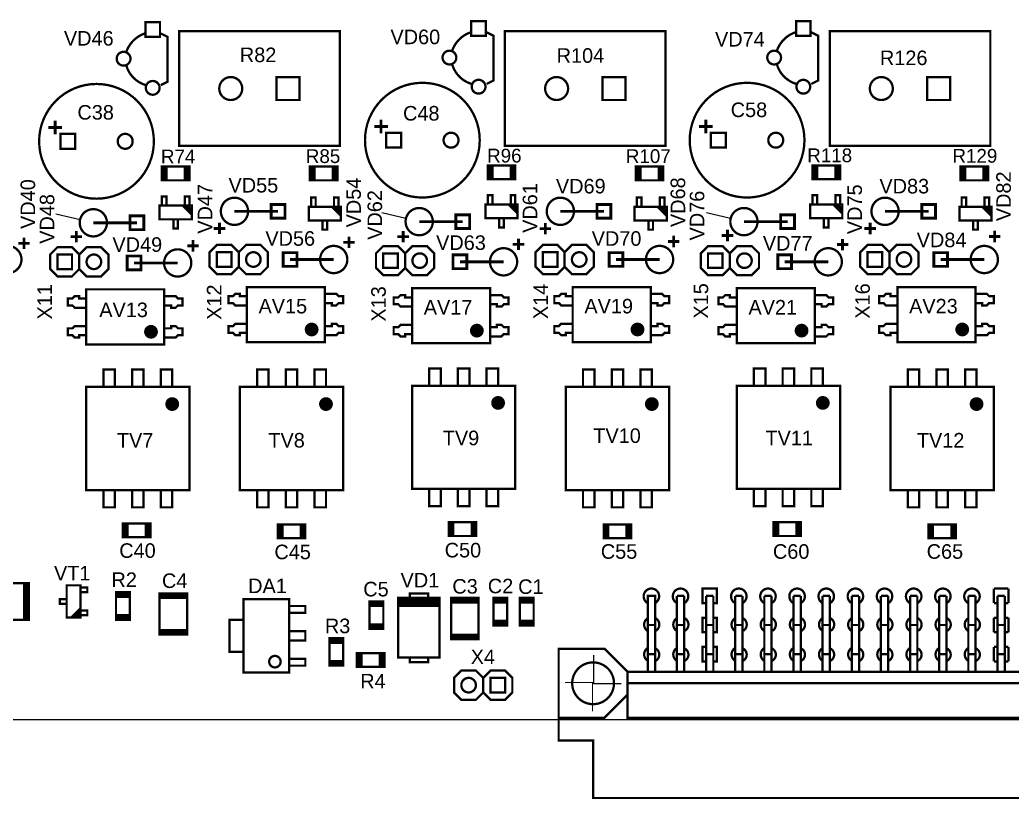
# Model space of a CAD drawing. Extents: x -76 to 472, y -275 to 339.
# Drawn here: x 12.1 to 98.6, y -158 to -90.1 of the extents above; entities that cross this region are included whole.
import ezdxf
from ezdxf.enums import TextEntityAlignment as Align

# ---------------------------------------------------------------- set-up
doc = ezdxf.new("R2010")
doc.units = 0
doc.header["$MEASUREMENT"] = 0
doc.layers.add('BOARD', color=173, linetype='CONTINUOUS')
doc.layers.add('TOP', color=7, linetype='CONTINUOUS')

msp = doc.modelspace()

# ---------------------------------------------------------------- linework, layer by layer
at = {"layer": 'BOARD'}
msp.add_lwpolyline([(156.418, -151.08), (-76.5, -151.08), (-76.5, -48.21), (156.418, -48.21)], close=True, dxfattribs=at)
at = {"layer": 'TOP', "linetype": 'ByBlock'}
for p, q in [((17.346, -107.495), (15.239, -107.004)), ((45.746, -107.395), (43.639, -106.904)), ((74.046, -107.395), (71.939, -106.904))]:
    msp.add_line(p, q, dxfattribs=at)
at = {"layer": 'TOP'}
for points, const_width in [([(24.312, -91.56), (24.312, -90.29), (23.042, -90.29), (23.042, -91.56), (24.312, -91.56)], 0.2), ([(52.712, -91.46), (52.712, -90.19), (51.442, -90.19), (51.442, -91.46), (52.712, -91.46)], 0.2), ([(81.012, -91.46), (81.012, -90.19), (79.742, -90.19), (79.742, -91.46), (81.012, -91.46)], 0.2), ([(24.377, -91.265), (24.977, -91.565), (24.977, -95.465), (24.377, -95.765)], 0.2), ([(39.977, -101.065), (25.977, -101.065), (25.977, -91.065), (39.977, -91.065), (39.977, -101.065)], 0.2), ([(52.777, -91.165), (53.377, -91.465), (53.377, -95.365), (52.777, -95.665)], 0.2), ([(68.377, -101.065), (54.377, -101.065), (54.377, -91.065), (68.377, -91.065), (68.377, -101.065)], 0.2), ([(81.077, -91.165), (81.677, -91.465), (81.677, -95.365), (81.077, -95.665)], 0.2), ([(96.677, -101.065), (82.677, -101.065), (82.677, -91.065), (96.677, -91.065), (96.677, -101.065)], 0.2), ([(36.477, -97.065), (34.477, -97.065), (34.477, -95.065), (36.477, -95.065), (36.477, -97.065)], 0.2), ([(64.877, -97.065), (62.877, -97.065), (62.877, -95.065), (64.877, -95.065), (64.877, -97.065)], 0.2), ([(93.177, -97.065), (91.177, -97.065), (91.177, -95.065), (93.177, -95.065), (93.177, -97.065)], 0.2), ([(14.577, -99.465), (15.777, -99.465)], 0.25), ([(15.177, -98.865), (15.177, -100.065)], 0.25), ([(42.977, -99.365), (44.177, -99.365)], 0.25), ([(43.577, -98.765), (43.577, -99.965)], 0.25), ([(71.277, -99.365), (72.477, -99.365)], 0.25), ([(71.877, -98.765), (71.877, -99.965)], 0.25), ([(16.927, -100.015), (16.927, -101.315), (15.627, -101.315), (15.627, -100.015), (16.927, -100.015), (16.927, -101.315), (15.627, -101.315)], 0.2), ([(45.327, -99.915), (45.327, -101.215), (44.027, -101.215), (44.027, -99.915), (45.327, -99.915), (45.327, -101.215), (44.027, -101.215)], 0.2), ([(73.627, -99.915), (73.627, -101.215), (72.327, -101.215), (72.327, -99.915), (73.627, -99.915), (73.627, -101.215), (72.327, -101.215)], 0.2), ([(26.877, -104.065), (26.877, -102.865), (24.477, -102.865), (24.477, -104.065), (26.877, -104.065)], 0.2), ([(24.677, -102.865), (24.677, -104.065)], 0.2), ([(24.877, -102.865), (24.877, -104.065)], 0.2), ([(26.477, -102.865), (26.477, -104.065)], 0.2), ([(26.677, -102.865), (26.677, -104.065)], 0.2), ([(39.777, -104.065), (39.777, -102.865), (37.377, -102.865), (37.377, -104.065), (39.777, -104.065)], 0.2), ([(37.577, -102.865), (37.577, -104.065)], 0.2), ([(37.777, -102.865), (37.777, -104.065)], 0.2), ([(39.377, -102.865), (39.377, -104.065)], 0.2), ([(39.577, -102.865), (39.577, -104.065)], 0.2), ([(55.277, -103.965), (55.277, -102.765), (52.877, -102.765), (52.877, -103.965), (55.277, -103.965)], 0.2), ([(53.077, -102.765), (53.077, -103.965)], 0.2), ([(53.277, -102.765), (53.277, -103.965)], 0.2), ([(54.877, -102.765), (54.877, -103.965)], 0.2), ([(55.077, -102.765), (55.077, -103.965)], 0.2), ([(68.177, -104.065), (68.177, -102.865), (65.777, -102.865), (65.777, -104.065), (68.177, -104.065)], 0.2), ([(65.977, -102.865), (65.977, -104.065)], 0.2), ([(66.177, -102.865), (66.177, -104.065)], 0.2), ([(67.777, -102.865), (67.777, -104.065)], 0.2), ([(67.977, -102.865), (67.977, -104.065)], 0.2), ([(83.577, -103.965), (83.577, -102.765), (81.177, -102.765), (81.177, -103.965), (83.577, -103.965)], 0.2), ([(81.377, -102.765), (81.377, -103.965)], 0.2), ([(81.577, -102.765), (81.577, -103.965)], 0.2), ([(83.177, -102.765), (83.177, -103.965)], 0.2), ([(83.377, -102.765), (83.377, -103.965)], 0.2), ([(96.477, -104.065), (96.477, -102.865), (94.077, -102.865), (94.077, -104.065), (96.477, -104.065)], 0.2), ([(94.277, -102.865), (94.277, -104.065)], 0.2), ([(94.477, -102.865), (94.477, -104.065)], 0.2), ([(96.077, -102.865), (96.077, -104.065)], 0.2), ([(96.277, -102.865), (96.277, -104.065)], 0.2), ([(24.877, -106.265), (24.877, -105.465), (24.477, -105.465), (24.477, -106.265)], 0.2), ([(27.077, -106.865), (26.477, -106.265), (26.477, -105.465), (26.877, -105.465), (26.877, -106.265)], 0.2), ([(37.877, -106.365), (37.877, -105.565), (37.477, -105.565), (37.477, -106.365)], 0.2), ([(40.077, -106.965), (39.477, -106.365), (39.477, -105.565), (39.877, -105.565), (39.877, -106.365)], 0.2), ([(53.277, -106.165), (53.277, -105.365), (52.877, -105.365), (52.877, -106.165)], 0.2), ([(55.477, -106.765), (54.877, -106.165), (54.877, -105.365), (55.277, -105.365), (55.277, -106.165)], 0.2), ([(66.277, -106.365), (66.277, -105.565), (65.877, -105.565), (65.877, -106.365)], 0.2), ([(68.477, -106.965), (67.877, -106.365), (67.877, -105.565), (68.277, -105.565), (68.277, -106.365)], 0.2), ([(81.577, -106.165), (81.577, -105.365), (81.177, -105.365), (81.177, -106.165)], 0.2), ([(83.777, -106.765), (83.177, -106.165), (83.177, -105.365), (83.577, -105.365), (83.577, -106.165)], 0.2), ([(94.577, -106.365), (94.577, -105.565), (94.177, -105.565), (94.177, -106.365)], 0.2), ([(96.777, -106.965), (96.177, -106.365), (96.177, -105.565), (96.577, -105.565), (96.577, -106.365)], 0.2), ([(24.277, -107.465), (25.477, -107.465), (25.477, -108.265), (25.877, -108.265), (25.877, -107.465), (27.077, -107.465), (27.077, -106.265), (24.277, -106.265), (24.277, -107.465)], 0.2), ([(26.277, -106.265), (27.077, -107.065)], 0.2), ([(26.677, -106.265), (27.077, -106.665)], 0.2), ([(35.202, -107.365), (34.002, -107.365), (34.002, -106.165), (35.202, -106.165), (35.202, -107.365)], 0.25), ([(37.277, -107.565), (38.477, -107.565), (38.477, -108.365), (38.877, -108.365), (38.877, -107.565), (40.077, -107.565), (40.077, -106.365), (37.277, -106.365), (37.277, -107.565)], 0.2), ([(39.277, -106.365), (40.077, -107.165)], 0.2), ([(39.677, -106.365), (40.077, -106.765)], 0.2), ([(52.677, -107.365), (53.877, -107.365), (53.877, -108.165), (54.277, -108.165), (54.277, -107.365), (55.477, -107.365), (55.477, -106.165), (52.677, -106.165), (52.677, -107.365)], 0.2), ([(54.677, -106.165), (55.477, -106.965)], 0.2), ([(55.077, -106.165), (55.477, -106.565)], 0.2), ([(63.602, -107.365), (62.402, -107.365), (62.402, -106.165), (63.602, -106.165), (63.602, -107.365)], 0.25), ([(65.677, -107.565), (66.877, -107.565), (66.877, -108.365), (67.277, -108.365), (67.277, -107.565), (68.477, -107.565), (68.477, -106.365), (65.677, -106.365), (65.677, -107.565)], 0.2), ([(67.677, -106.365), (68.477, -107.165)], 0.2), ([(68.077, -106.365), (68.477, -106.765)], 0.2), ([(80.977, -107.365), (82.177, -107.365), (82.177, -108.165), (82.577, -108.165), (82.577, -107.365), (83.777, -107.365), (83.777, -106.165), (80.977, -106.165), (80.977, -107.365)], 0.2), ([(82.977, -106.165), (83.777, -106.965)], 0.2), ([(83.377, -106.165), (83.777, -106.565)], 0.2), ([(91.902, -107.365), (90.702, -107.365), (90.702, -106.165), (91.902, -106.165), (91.902, -107.365)], 0.25), ([(93.977, -107.565), (95.177, -107.565), (95.177, -108.365), (95.577, -108.365), (95.577, -107.565), (96.777, -107.565), (96.777, -106.365), (93.977, -106.365), (93.977, -107.565)], 0.2), ([(95.977, -106.365), (96.777, -107.165)], 0.2), ([(96.377, -106.365), (96.777, -106.765)], 0.2), ([(22.902, -108.365), (21.702, -108.365), (21.702, -107.165), (22.902, -107.165), (22.902, -108.365)], 0.25), ([(34.602, -106.765), (30.802, -106.765)], 0.25), ([(51.302, -108.265), (50.102, -108.265), (50.102, -107.065), (51.302, -107.065), (51.302, -108.265)], 0.25), ([(63.002, -106.765), (59.202, -106.765)], 0.25), ([(79.602, -108.265), (78.402, -108.265), (78.402, -107.065), (79.602, -107.065), (79.602, -108.265)], 0.25), ([(91.302, -106.765), (87.502, -106.765)], 0.25), ([(22.302, -107.765), (18.502, -107.765)], 0.25), ([(25.877, -107.465), (25.477, -107.465)], 0.2), ([(29.497, -108.755), (29.497, -107.755)], 0.25), ([(38.877, -107.565), (38.477, -107.565)], 0.2), ([(50.702, -107.665), (46.902, -107.665)], 0.25), ([(54.277, -107.365), (53.877, -107.365)], 0.2), ([(57.892, -108.773), (57.892, -107.773)], 0.25), ([(67.277, -107.565), (66.877, -107.565)], 0.2), ([(79.002, -107.665), (75.202, -107.665)], 0.25), ([(82.577, -107.365), (82.177, -107.365)], 0.2), ([(86.199, -108.765), (86.199, -107.765)], 0.25), ([(95.577, -107.565), (95.177, -107.565)], 0.2), ([(12.46, -109.057), (12.46, -110.057)], 0.25), ([(17.517, -108.978), (16.517, -108.978)], 0.25), ([(17.017, -109.478), (17.017, -108.478)], 0.25), ([(29.997, -108.255), (28.997, -108.255)], 0.25), ([(40.783, -108.967), (40.783, -109.967)], 0.25), ([(46.003, -108.978), (45.003, -108.978)], 0.25), ([(45.503, -109.478), (45.503, -108.478)], 0.25), ([(58.392, -108.273), (57.392, -108.273)], 0.25), ([(69.076, -108.893), (69.076, -109.893)], 0.25), ([(74.269, -108.878), (73.269, -108.878)], 0.25), ([(73.769, -109.378), (73.769, -108.378)], 0.25), ([(86.699, -108.265), (85.699, -108.265)], 0.25), ([(96.552, -108.965), (97.552, -108.965)], 0.25), ([(97.052, -108.465), (97.052, -109.465)], 0.25), ([(11.96, -109.557), (12.96, -109.557)], 0.25), ([(16.642, -112.435), (17.277, -111.8), (17.912, -112.435), (19.182, -112.435), (19.817, -111.8), (19.817, -110.53), (19.182, -109.895), (17.912, -109.895), (17.277, -110.53), (16.642, -109.895), (15.372, -109.895), (14.737, -110.53), (14.737, -111.8), (15.372, -112.435), (16.642, -112.435)], 0.2), ([(26.682, -109.774), (27.682, -109.774)], 0.25), ([(27.182, -109.274), (27.182, -110.274)], 0.25), ([(30.542, -112.235), (31.177, -111.6), (31.812, -112.235), (33.082, -112.235), (33.717, -111.6), (33.717, -110.33), (33.082, -109.695), (31.812, -109.695), (31.177, -110.33), (30.542, -109.695), (29.272, -109.695), (28.637, -110.33), (28.637, -111.6), (29.272, -112.235), (30.542, -112.235)], 0.2), ([(40.283, -109.467), (41.283, -109.467)], 0.25), ([(45.042, -112.335), (45.677, -111.7), (46.312, -112.335), (47.582, -112.335), (48.217, -111.7), (48.217, -110.43), (47.582, -109.795), (46.312, -109.795), (45.677, -110.43), (45.042, -109.795), (43.772, -109.795), (43.137, -110.43), (43.137, -111.7), (43.772, -112.335), (45.042, -112.335)], 0.2), ([(55.059, -109.648), (56.059, -109.648)], 0.25), ([(55.559, -109.148), (55.559, -110.148)], 0.25), ([(58.942, -112.235), (59.577, -111.6), (60.212, -112.235), (61.482, -112.235), (62.117, -111.6), (62.117, -110.33), (61.482, -109.695), (60.212, -109.695), (59.577, -110.33), (58.942, -109.695), (57.672, -109.695), (57.037, -110.33), (57.037, -111.6), (57.672, -112.235), (58.942, -112.235)], 0.2), ([(68.576, -109.393), (69.576, -109.393)], 0.25), ([(73.342, -112.335), (73.977, -111.7), (74.612, -112.335), (75.882, -112.335), (76.517, -111.7), (76.517, -110.43), (75.882, -109.795), (74.612, -109.795), (73.977, -110.43), (73.342, -109.795), (72.072, -109.795), (71.437, -110.43), (71.437, -111.7), (72.072, -112.335), (73.342, -112.335)], 0.2), ([(83.301, -109.665), (84.301, -109.665)], 0.25), ([(83.801, -109.165), (83.801, -110.165)], 0.25), ([(87.242, -112.235), (87.877, -111.6), (88.512, -112.235), (89.782, -112.235), (90.417, -111.6), (90.417, -110.33), (89.782, -109.695), (88.512, -109.695), (87.877, -110.33), (87.242, -109.695), (85.972, -109.695), (85.337, -110.33), (85.337, -111.6), (85.972, -112.235), (87.242, -112.235)], 0.2), ([(15.372, -110.53), (16.642, -110.53), (16.642, -111.8), (15.372, -111.8), (15.372, -110.53)], 0.2), ([(17.277, -110.53), (17.277, -111.8)], 0.2), ([(21.452, -110.665), (22.652, -110.665), (22.652, -111.865), (21.452, -111.865), (21.452, -110.665)], 0.25), ([(29.272, -110.33), (30.542, -110.33), (30.542, -111.6), (29.272, -111.6), (29.272, -110.33)], 0.2), ([(31.177, -110.33), (31.177, -111.6)], 0.2), ([(35.052, -110.365), (36.252, -110.365), (36.252, -111.565), (35.052, -111.565), (35.052, -110.365)], 0.25), ([(43.772, -110.43), (45.042, -110.43), (45.042, -111.7), (43.772, -111.7), (43.772, -110.43)], 0.2), ([(45.677, -110.43), (45.677, -111.7)], 0.2), ([(49.852, -110.565), (51.052, -110.565), (51.052, -111.765), (49.852, -111.765), (49.852, -110.565)], 0.25), ([(57.672, -110.33), (58.942, -110.33), (58.942, -111.6), (57.672, -111.6), (57.672, -110.33)], 0.2), ([(59.577, -110.33), (59.577, -111.6)], 0.2), ([(63.452, -110.365), (64.652, -110.365), (64.652, -111.565), (63.452, -111.565), (63.452, -110.365)], 0.25), ([(72.072, -110.43), (73.342, -110.43), (73.342, -111.7), (72.072, -111.7), (72.072, -110.43)], 0.2), ([(73.977, -110.43), (73.977, -111.7)], 0.2), ([(78.152, -110.565), (79.352, -110.565), (79.352, -111.765), (78.152, -111.765), (78.152, -110.565)], 0.25), ([(85.972, -110.33), (87.242, -110.33), (87.242, -111.6), (85.972, -111.6), (85.972, -110.33)], 0.2), ([(87.877, -110.33), (87.877, -111.6)], 0.2), ([(91.752, -110.365), (92.952, -110.365), (92.952, -111.565), (91.752, -111.565), (91.752, -110.365)], 0.25), ([(22.052, -111.265), (25.852, -111.265)], 0.25), ([(35.652, -110.965), (39.452, -110.965)], 0.25), ([(50.452, -111.165), (54.252, -111.165)], 0.25), ([(64.052, -110.965), (67.852, -110.965)], 0.25), ([(78.752, -111.165), (82.552, -111.165)], 0.25), ([(92.352, -110.965), (96.152, -110.965)], 0.25), ([(31.877, -118.165), (31.877, -113.365), (38.677, -113.365), (38.677, -118.165), (31.877, -118.165)], 0.2), ([(60.277, -118.165), (60.277, -113.365), (67.077, -113.365), (67.077, -118.165), (60.277, -118.165)], 0.2), ([(88.577, -118.165), (88.577, -113.365), (95.377, -113.365), (95.377, -118.165), (88.577, -118.165)], 0.2), ([(17.877, -115.165), (16.877, -115.165), (16.677, -114.965), (16.277, -114.965), (16.277, -114.365), (16.677, -114.365), (16.877, -114.165), (17.277, -114.165), (17.277, -114.365), (17.877, -114.365)], 0.2), ([(17.877, -118.365), (17.877, -113.565), (24.677, -113.565), (24.677, -118.365), (17.877, -118.365)], 0.2), ([(24.677, -114.165), (25.677, -114.165), (25.877, -114.365), (26.277, -114.365), (26.277, -114.965), (25.877, -114.965), (25.677, -115.165), (25.277, -115.165), (25.277, -114.965), (24.677, -114.965)], 0.2), ([(31.877, -114.965), (30.877, -114.965), (30.677, -114.765), (30.277, -114.765), (30.277, -114.165), (30.677, -114.165), (30.877, -113.965), (31.277, -113.965), (31.277, -114.165), (31.877, -114.165)], 0.2), ([(38.677, -113.965), (39.677, -113.965), (39.877, -114.165), (40.277, -114.165), (40.277, -114.765), (39.877, -114.765), (39.677, -114.965), (39.277, -114.965), (39.277, -114.765), (38.677, -114.765)], 0.2), ([(46.277, -115.065), (45.277, -115.065), (45.077, -114.865), (44.677, -114.865), (44.677, -114.265), (45.077, -114.265), (45.277, -114.065), (45.677, -114.065), (45.677, -114.265), (46.277, -114.265)], 0.2), ([(46.277, -118.265), (46.277, -113.465), (53.077, -113.465), (53.077, -118.265), (46.277, -118.265)], 0.2), ([(53.077, -114.065), (54.077, -114.065), (54.277, -114.265), (54.677, -114.265), (54.677, -114.865), (54.277, -114.865), (54.077, -115.065), (53.677, -115.065), (53.677, -114.865), (53.077, -114.865)], 0.2), ([(60.277, -114.965), (59.277, -114.965), (59.077, -114.765), (58.677, -114.765), (58.677, -114.165), (59.077, -114.165), (59.277, -113.965), (59.677, -113.965), (59.677, -114.165), (60.277, -114.165)], 0.2), ([(67.077, -113.965), (68.077, -113.965), (68.277, -114.165), (68.677, -114.165), (68.677, -114.765), (68.277, -114.765), (68.077, -114.965), (67.677, -114.965), (67.677, -114.765), (67.077, -114.765)], 0.2), ([(74.577, -115.065), (73.577, -115.065), (73.377, -114.865), (72.977, -114.865), (72.977, -114.265), (73.377, -114.265), (73.577, -114.065), (73.977, -114.065), (73.977, -114.265), (74.577, -114.265)], 0.2), ([(74.577, -118.265), (74.577, -113.465), (81.377, -113.465), (81.377, -118.265), (74.577, -118.265)], 0.2), ([(81.377, -114.065), (82.377, -114.065), (82.577, -114.265), (82.977, -114.265), (82.977, -114.865), (82.577, -114.865), (82.377, -115.065), (81.977, -115.065), (81.977, -114.865), (81.377, -114.865)], 0.2), ([(88.577, -114.965), (87.577, -114.965), (87.377, -114.765), (86.977, -114.765), (86.977, -114.165), (87.377, -114.165), (87.577, -113.965), (87.977, -113.965), (87.977, -114.165), (88.577, -114.165)], 0.2), ([(95.377, -113.965), (96.377, -113.965), (96.577, -114.165), (96.977, -114.165), (96.977, -114.765), (96.577, -114.765), (96.377, -114.965), (95.977, -114.965), (95.977, -114.765), (95.377, -114.765)], 0.2), ([(17.877, -116.765), (16.877, -116.765), (16.677, -116.965), (16.277, -116.965), (16.277, -117.565), (16.677, -117.565), (16.877, -117.765), (17.277, -117.765), (17.277, -117.565), (17.877, -117.565)], 0.2), ([(24.677, -117.765), (25.677, -117.765), (25.877, -117.565), (26.277, -117.565), (26.277, -116.965), (25.877, -116.965), (25.677, -116.765), (25.277, -116.765), (25.277, -116.965), (24.677, -116.965)], 0.2), ([(31.877, -116.565), (30.877, -116.565), (30.677, -116.765), (30.277, -116.765), (30.277, -117.365), (30.677, -117.365), (30.877, -117.565), (31.277, -117.565), (31.277, -117.365), (31.877, -117.365)], 0.2), ([(38.677, -117.565), (39.677, -117.565), (39.877, -117.365), (40.277, -117.365), (40.277, -116.765), (39.877, -116.765), (39.677, -116.565), (39.277, -116.565), (39.277, -116.765), (38.677, -116.765)], 0.2), ([(46.277, -116.665), (45.277, -116.665), (45.077, -116.865), (44.677, -116.865), (44.677, -117.465), (45.077, -117.465), (45.277, -117.665), (45.677, -117.665), (45.677, -117.465), (46.277, -117.465)], 0.2), ([(53.077, -117.665), (54.077, -117.665), (54.277, -117.465), (54.677, -117.465), (54.677, -116.865), (54.277, -116.865), (54.077, -116.665), (53.677, -116.665), (53.677, -116.865), (53.077, -116.865)], 0.2), ([(60.277, -116.565), (59.277, -116.565), (59.077, -116.765), (58.677, -116.765), (58.677, -117.365), (59.077, -117.365), (59.277, -117.565), (59.677, -117.565), (59.677, -117.365), (60.277, -117.365)], 0.2), ([(67.077, -117.565), (68.077, -117.565), (68.277, -117.365), (68.677, -117.365), (68.677, -116.765), (68.277, -116.765), (68.077, -116.565), (67.677, -116.565), (67.677, -116.765), (67.077, -116.765)], 0.2), ([(74.577, -116.665), (73.577, -116.665), (73.377, -116.865), (72.977, -116.865), (72.977, -117.465), (73.377, -117.465), (73.577, -117.665), (73.977, -117.665), (73.977, -117.465), (74.577, -117.465)], 0.2), ([(81.377, -117.665), (82.377, -117.665), (82.577, -117.465), (82.977, -117.465), (82.977, -116.865), (82.577, -116.865), (82.377, -116.665), (81.977, -116.665), (81.977, -116.865), (81.377, -116.865)], 0.2), ([(88.577, -116.565), (87.577, -116.565), (87.377, -116.765), (86.977, -116.765), (86.977, -117.365), (87.377, -117.365), (87.577, -117.565), (87.977, -117.565), (87.977, -117.365), (88.577, -117.365)], 0.2), ([(95.377, -117.565), (96.377, -117.565), (96.577, -117.365), (96.977, -117.365), (96.977, -116.765), (96.577, -116.765), (96.377, -116.565), (95.977, -116.565), (95.977, -116.765), (95.377, -116.765)], 0.2), ([(20.377, -122.065), (20.377, -120.565), (19.377, -120.565), (19.377, -122.065)], 0.2), ([(22.877, -122.065), (22.877, -120.565), (21.877, -120.565), (21.877, -122.065)], 0.2), ([(25.377, -122.065), (25.377, -120.565), (24.377, -120.565), (24.377, -122.065)], 0.2), ([(33.777, -122.065), (33.777, -120.565), (32.777, -120.565), (32.777, -122.065)], 0.2), ([(36.277, -122.065), (36.277, -120.565), (35.277, -120.565), (35.277, -122.065)], 0.2), ([(38.777, -122.065), (38.777, -120.565), (37.777, -120.565), (37.777, -122.065)], 0.2), ([(48.777, -121.965), (48.777, -120.465), (47.777, -120.465), (47.777, -121.965)], 0.2), ([(51.277, -121.965), (51.277, -120.465), (50.277, -120.465), (50.277, -121.965)], 0.2), ([(53.777, -121.965), (53.777, -120.465), (52.777, -120.465), (52.777, -121.965)], 0.2), ([(62.177, -122.065), (62.177, -120.565), (61.177, -120.565), (61.177, -122.065)], 0.2), ([(64.677, -122.065), (64.677, -120.565), (63.677, -120.565), (63.677, -122.065)], 0.2), ([(67.177, -122.065), (67.177, -120.565), (66.177, -120.565), (66.177, -122.065)], 0.2), ([(77.077, -121.965), (77.077, -120.465), (76.077, -120.465), (76.077, -121.965)], 0.2), ([(79.577, -121.965), (79.577, -120.465), (78.577, -120.465), (78.577, -121.965)], 0.2), ([(82.077, -121.965), (82.077, -120.465), (81.077, -120.465), (81.077, -121.965)], 0.2), ([(90.477, -122.065), (90.477, -120.565), (89.477, -120.565), (89.477, -122.065)], 0.2), ([(92.977, -122.065), (92.977, -120.565), (91.977, -120.565), (91.977, -122.065)], 0.2), ([(95.477, -122.065), (95.477, -120.565), (94.477, -120.565), (94.477, -122.065)], 0.2), ([(55.277, -130.965), (46.277, -130.965), (46.277, -121.965), (55.277, -121.965), (55.277, -130.965)], 0.2), ([(83.577, -130.965), (74.577, -130.965), (74.577, -121.965), (83.577, -121.965), (83.577, -130.965)], 0.2), ([(26.877, -131.065), (17.877, -131.065), (17.877, -122.065), (26.877, -122.065), (26.877, -131.065)], 0.2), ([(40.277, -131.065), (31.277, -131.065), (31.277, -122.065), (40.277, -122.065), (40.277, -131.065)], 0.2), ([(68.677, -131.065), (59.677, -131.065), (59.677, -122.065), (68.677, -122.065), (68.677, -131.065)], 0.2), ([(96.977, -131.065), (87.977, -131.065), (87.977, -122.065), (96.977, -122.065), (96.977, -131.065)], 0.2), ([(20.377, -131.065), (20.377, -132.565), (19.377, -132.565), (19.377, -131.065)], 0.2), ([(22.877, -131.065), (22.877, -132.565), (21.877, -132.565), (21.877, -131.065)], 0.2), ([(25.377, -131.065), (25.377, -132.565), (24.377, -132.565), (24.377, -131.065)], 0.2), ([(33.777, -131.065), (33.777, -132.565), (32.777, -132.565), (32.777, -131.065)], 0.2), ([(36.277, -131.065), (36.277, -132.565), (35.277, -132.565), (35.277, -131.065)], 0.2), ([(38.777, -131.065), (38.777, -132.565), (37.777, -132.565), (37.777, -131.065)], 0.2), ([(48.777, -130.965), (48.777, -132.465), (47.777, -132.465), (47.777, -130.965)], 0.2), ([(51.277, -130.965), (51.277, -132.465), (50.277, -132.465), (50.277, -130.965)], 0.2), ([(53.777, -130.965), (53.777, -132.465), (52.777, -132.465), (52.777, -130.965)], 0.2), ([(62.177, -131.065), (62.177, -132.565), (61.177, -132.565), (61.177, -131.065)], 0.2), ([(64.677, -131.065), (64.677, -132.565), (63.677, -132.565), (63.677, -131.065)], 0.2), ([(67.177, -131.065), (67.177, -132.565), (66.177, -132.565), (66.177, -131.065)], 0.2), ([(77.077, -130.965), (77.077, -132.465), (76.077, -132.465), (76.077, -130.965)], 0.2), ([(79.577, -130.965), (79.577, -132.465), (78.577, -132.465), (78.577, -130.965)], 0.2), ([(82.077, -130.965), (82.077, -132.465), (81.077, -132.465), (81.077, -130.965)], 0.2), ([(90.477, -131.065), (90.477, -132.565), (89.477, -132.565), (89.477, -131.065)], 0.2), ([(92.977, -131.065), (92.977, -132.565), (91.977, -132.565), (91.977, -131.065)], 0.2), ([(95.477, -131.065), (95.477, -132.565), (94.477, -132.565), (94.477, -131.065)], 0.2), ([(23.477, -133.965), (23.477, -135.165), (21.077, -135.165), (21.077, -133.965), (23.477, -133.965)], 0.2), ([(21.277, -135.165), (21.277, -133.965)], 0.2), ([(21.477, -135.165), (21.477, -133.965)], 0.2), ([(23.077, -133.965), (23.077, -135.165)], 0.2), ([(23.277, -135.165), (23.277, -133.965)], 0.2), ([(36.977, -134.065), (36.977, -135.265), (34.577, -135.265), (34.577, -134.065), (36.977, -134.065)], 0.2), ([(34.777, -135.265), (34.777, -134.065)], 0.2), ([(34.977, -135.265), (34.977, -134.065)], 0.2), ([(36.577, -134.065), (36.577, -135.265)], 0.2), ([(36.777, -135.265), (36.777, -134.065)], 0.2), ([(51.877, -133.865), (51.877, -135.065), (49.477, -135.065), (49.477, -133.865), (51.877, -133.865)], 0.2), ([(49.677, -135.065), (49.677, -133.865)], 0.2), ([(49.877, -135.065), (49.877, -133.865)], 0.2), ([(51.477, -133.865), (51.477, -135.065)], 0.2), ([(51.677, -135.065), (51.677, -133.865)], 0.2), ([(65.377, -134.065), (65.377, -135.265), (62.977, -135.265), (62.977, -134.065), (65.377, -134.065)], 0.2), ([(63.177, -135.265), (63.177, -134.065)], 0.2), ([(63.377, -135.265), (63.377, -134.065)], 0.2), ([(64.977, -134.065), (64.977, -135.265)], 0.2), ([(65.177, -135.265), (65.177, -134.065)], 0.2), ([(80.177, -133.865), (80.177, -135.065), (77.777, -135.065), (77.777, -133.865), (80.177, -133.865)], 0.2), ([(77.977, -135.065), (77.977, -133.865)], 0.2), ([(78.177, -135.065), (78.177, -133.865)], 0.2), ([(79.777, -133.865), (79.777, -135.065)], 0.2), ([(79.977, -135.065), (79.977, -133.865)], 0.2), ([(93.677, -134.065), (93.677, -135.265), (91.277, -135.265), (91.277, -134.065), (93.677, -134.065)], 0.2), ([(91.477, -135.265), (91.477, -134.065)], 0.2), ([(91.677, -135.265), (91.677, -134.065)], 0.2), ([(93.277, -134.065), (93.277, -135.265)], 0.2), ([(93.477, -135.265), (93.477, -134.065)], 0.2), ([(6.077, -139.165), (6.077, -142.365), (12.877, -142.365), (12.877, -139.165), (6.077, -139.165)], 0.2), ([(12.477, -142.365), (12.477, -139.165)], 0.2), ([(12.677, -142.365), (12.677, -139.165)], 0.2), ([(17.377, -141.965), (17.377, -142.165), (16.177, -142.165), (16.177, -139.365), (17.377, -139.365), (17.377, -141.965), (17.977, -141.965), (17.977, -141.565), (17.377, -141.565)], 0.2), ([(17.377, -139.365), (17.377, -139.565), (17.977, -139.565), (17.977, -139.965), (17.377, -139.965)], 0.2), ([(21.677, -139.965), (20.477, -139.965), (20.477, -142.365), (21.677, -142.365), (21.677, -139.965)], 0.2), ([(20.477, -140.165), (21.677, -140.165)], 0.2), ([(24.277, -143.665), (24.277, -140.065), (26.677, -140.065), (26.677, -143.665), (24.277, -143.665)], 0.2), ([(47.677, -140.465), (47.677, -140.065), (46.077, -140.065), (46.077, -140.665)], 0.2), ([(71.899, -140.915), (71.582, -140.915), (71.582, -139.645), (72.852, -139.645), (72.852, -140.915), (72.535, -140.915)], 0.2), ([(96.982, -140.915), (96.982, -139.645)], 0.2), ([(96.982, -139.645), (98.252, -139.645)], 0.2), ([(98.252, -139.645), (98.252, -140.915)], 0.2), ([(16.177, -140.965), (15.577, -140.965), (15.577, -140.565), (16.177, -140.565)], 0.2), ([(20.477, -140.365), (21.677, -140.365)], 0.2), ([(24.277, -140.265), (26.677, -140.265)], 0.2), ([(24.277, -140.465), (26.677, -140.465)], 0.2), ([(35.577, -146.965), (35.577, -140.565), (31.577, -140.565), (31.577, -146.965), (35.577, -146.965)], 0.2), ([(42.577, -140.765), (43.777, -140.765), (43.777, -143.165), (42.577, -143.165), (42.577, -140.765)], 0.2), ([(43.777, -140.965), (42.577, -140.965)], 0.2), ([(45.075, -140.465), (48.679, -140.465), (48.679, -145.665), (45.075, -145.665), (45.075, -140.465)], 0.2), ([(45.075, -140.565), (48.679, -140.565)], 0.2), ([(45.075, -140.665), (48.679, -140.665)], 0.2), ([(45.075, -140.765), (48.679, -140.765)], 0.2), ([(45.075, -140.865), (48.679, -140.865)], 0.2), ([(45.075, -140.965), (48.679, -140.965)], 0.2), ([(45.075, -141.065), (48.679, -141.065)], 0.2), ([(52.077, -140.465), (52.077, -144.065), (49.677, -144.065), (49.677, -140.465), (52.077, -140.465)], 0.2), ([(52.077, -140.665), (49.677, -140.665)], 0.2), ([(52.077, -140.865), (49.677, -140.865)], 0.2), ([(53.377, -140.465), (54.577, -140.465), (54.577, -142.865), (53.377, -142.865), (53.377, -140.465)], 0.2), ([(54.577, -140.665), (53.377, -140.665)], 0.2), ([(53.377, -140.865), (54.577, -140.865)], 0.2), ([(55.677, -140.465), (56.877, -140.465), (56.877, -142.865), (55.677, -142.865), (55.677, -140.465)], 0.2), ([(56.877, -140.665), (55.677, -140.665)], 0.2), ([(55.677, -140.865), (56.877, -140.865)], 0.2), ([(66.819, -146.947), (66.819, -140.28), (67.455, -140.28), (67.455, -146.947)], 0.2), ([(69.359, -140.28), (69.995, -140.28)], 0.2), ([(69.359, -146.947), (69.359, -140.28)], 0.2), ([(69.995, -140.28), (69.995, -146.947)], 0.2), ([(71.899, -140.28), (72.535, -140.28)], 0.2), ([(71.899, -146.947), (71.899, -140.28)], 0.2), ([(72.535, -140.28), (72.535, -146.947)], 0.2), ([(74.439, -140.28), (75.075, -140.28)], 0.2), ([(74.439, -146.947), (74.439, -140.28)], 0.2), ([(75.075, -140.28), (75.075, -146.947)], 0.2), ([(76.979, -140.28), (77.615, -140.28)], 0.2), ([(76.979, -146.947), (76.979, -140.28)], 0.2), ([(77.615, -140.28), (77.615, -146.947)], 0.2), ([(79.519, -140.28), (80.155, -140.28)], 0.2), ([(79.519, -146.947), (79.519, -140.28)], 0.2), ([(80.155, -140.28), (80.155, -146.947)], 0.2), ([(82.059, -140.28), (82.695, -140.28)], 0.2), ([(82.059, -146.947), (82.059, -140.28)], 0.2), ([(82.695, -140.28), (82.695, -146.947)], 0.2), ([(84.599, -140.28), (85.235, -140.28)], 0.2), ([(84.599, -146.947), (84.599, -140.28)], 0.2), ([(85.235, -140.28), (85.235, -146.947)], 0.2), ([(87.139, -140.28), (87.775, -140.28)], 0.2), ([(87.139, -146.947), (87.139, -140.28)], 0.2), ([(87.775, -140.28), (87.775, -146.947)], 0.2), ([(89.679, -140.28), (90.315, -140.28)], 0.2), ([(89.679, -146.947), (89.679, -140.28)], 0.2), ([(90.315, -140.28), (90.315, -146.947)], 0.2), ([(92.219, -140.28), (92.855, -140.28)], 0.2), ([(92.219, -146.947), (92.219, -140.28)], 0.2), ([(92.855, -140.28), (92.855, -146.947)], 0.2), ([(94.759, -140.28), (95.395, -140.28)], 0.2), ([(94.759, -146.947), (94.759, -140.28)], 0.2), ([(95.395, -140.28), (95.395, -146.947)], 0.2), ([(97.299, -140.915), (96.982, -140.915)], 0.2), ([(97.299, -140.28), (97.935, -140.28)], 0.2), ([(97.299, -146.947), (97.299, -140.28)], 0.2), ([(97.935, -140.28), (97.935, -146.947)], 0.2), ([(98.252, -140.915), (97.935, -140.915)], 0.2), ([(16.577, -142.165), (17.377, -141.365)], 0.2), ([(16.777, -142.165), (17.377, -141.565)], 0.2), ([(16.977, -142.165), (17.377, -141.765)], 0.2), ([(35.577, -141.765), (36.977, -141.765), (36.977, -141.165), (35.577, -141.165)], 0.2), ([(42.577, -141.165), (43.777, -141.165)], 0.2), ([(45.075, -141.165), (48.679, -141.165)], 0.2), ([(17.177, -142.165), (17.377, -141.965)], 0.2), ([(20.477, -141.965), (21.677, -141.965)], 0.2), ([(20.477, -142.165), (21.677, -142.165)], 0.2), ([(31.577, -145.165), (30.377, -145.165), (30.377, -142.365), (31.577, -142.365)], 0.2), ([(43.777, -142.765), (42.577, -142.765)], 0.2), ([(54.577, -142.465), (53.377, -142.465)], 0.2), ([(54.577, -142.665), (53.377, -142.665)], 0.2), ([(56.877, -142.465), (55.677, -142.465)], 0.2), ([(56.877, -142.665), (55.677, -142.665)], 0.2), ([(71.899, -143.455), (71.582, -143.455), (71.582, -142.185), (71.899, -142.185)], 0.2), ([(72.535, -142.185), (72.852, -142.185), (72.852, -143.455), (72.535, -143.455)], 0.2), ([(96.982, -143.455), (96.982, -142.185)], 0.2), ([(96.982, -142.185), (97.299, -142.185)], 0.2), ([(97.935, -142.185), (98.252, -142.185)], 0.2), ([(98.252, -142.185), (98.252, -143.455)], 0.2), ([(24.277, -143.265), (26.677, -143.265)], 0.2), ([(24.277, -143.465), (26.677, -143.465)], 0.2), ([(35.577, -144.165), (36.977, -144.165), (36.977, -143.365), (35.577, -143.365)], 0.2), ([(43.777, -142.965), (42.577, -142.965)], 0.2), ([(66.819, -142.82), (67.455, -142.82)], 0.2), ([(69.359, -142.82), (69.995, -142.82)], 0.2), ([(71.899, -142.82), (72.535, -142.82)], 0.2), ([(74.439, -142.82), (75.075, -142.82)], 0.2), ([(76.979, -142.82), (77.615, -142.82)], 0.2), ([(79.519, -142.82), (80.155, -142.82)], 0.2), ([(82.059, -142.82), (82.695, -142.82)], 0.2), ([(84.599, -142.82), (85.235, -142.82)], 0.2), ([(87.139, -142.82), (87.775, -142.82)], 0.2), ([(89.679, -142.82), (90.315, -142.82)], 0.2), ([(92.219, -142.82), (92.855, -142.82)], 0.2), ([(94.759, -142.82), (95.395, -142.82)], 0.2), ([(97.299, -143.455), (96.982, -143.455)], 0.2), ([(97.299, -142.82), (97.935, -142.82)], 0.2), ([(98.252, -143.455), (97.935, -143.455)], 0.2), ([(39.077, -146.365), (40.277, -146.365), (40.277, -143.965), (39.077, -143.965), (39.077, -146.365)], 0.2), ([(40.277, -144.165), (39.077, -144.165)], 0.2), ([(40.277, -144.365), (39.077, -144.365)], 0.2), ([(52.077, -143.665), (49.677, -143.665)], 0.2), ([(52.077, -143.865), (49.677, -143.865)], 0.2), ([(41.477, -145.265), (41.477, -146.465), (43.877, -146.465), (43.877, -145.265), (41.477, -145.265)], 0.2), ([(41.677, -146.465), (41.677, -145.265)], 0.2), ([(41.877, -146.465), (41.877, -145.265)], 0.2), ([(43.477, -146.465), (43.477, -145.265)], 0.2), ([(43.677, -146.465), (43.677, -145.265)], 0.2), ([(147.057, -157.9), (62.057, -157.9), (62.057, -152.9), (59.057, -152.9), (59.057, -144.9), (63.057, -144.9), (65.057, -146.9), (148.057, -146.9), (150.057, -144.9), (154.057, -144.9), (154.057, -152.9), (151.057, -152.9), (151.057, -157.9), (147.057, -157.9)], 0.2), ([(66.819, -145.36), (67.455, -145.36)], 0.2), ([(69.359, -145.36), (69.995, -145.36)], 0.2), ([(71.899, -145.995), (71.582, -145.995), (71.582, -144.725), (71.899, -144.725)], 0.2), ([(71.899, -145.36), (72.535, -145.36)], 0.2), ([(72.535, -144.725), (72.852, -144.725), (72.852, -145.995), (72.535, -145.995)], 0.2), ([(74.439, -145.36), (75.075, -145.36)], 0.2), ([(76.979, -145.36), (77.615, -145.36)], 0.2), ([(79.519, -145.36), (80.155, -145.36)], 0.2), ([(82.059, -145.36), (82.695, -145.36)], 0.2), ([(84.599, -145.36), (85.235, -145.36)], 0.2), ([(87.139, -145.36), (87.775, -145.36)], 0.2), ([(89.679, -145.36), (90.315, -145.36)], 0.2), ([(92.219, -145.36), (92.855, -145.36)], 0.2), ([(94.759, -145.36), (95.395, -145.36)], 0.2), ([(96.982, -145.995), (96.982, -144.725)], 0.2), ([(96.982, -144.725), (97.299, -144.725)], 0.2), ([(97.299, -145.36), (97.935, -145.36)], 0.2), ([(97.935, -144.725), (98.252, -144.725)], 0.2), ([(98.252, -144.725), (98.252, -145.995)], 0.2), ([(35.577, -146.365), (36.977, -146.365), (36.977, -145.765), (35.577, -145.765)], 0.2), ([(40.277, -145.965), (39.077, -145.965)], 0.2), ([(40.277, -146.165), (39.077, -146.165)], 0.2), ([(47.677, -145.665), (47.677, -146.065), (46.077, -146.065), (46.077, -145.665)], 0.2), ([(62.107, -145.435), (62.107, -147.835), (62.057, -147.885), (62.057, -147.9), (62.022, -147.935), (62.007, -147.935), (62.007, -150.335)], 0.1), ([(97.299, -145.995), (96.982, -145.995)], 0.2), ([(98.252, -145.995), (97.935, -145.995)], 0.2), ([(53.112, -146.795), (52.477, -147.43), (51.842, -146.795), (50.572, -146.795), (49.937, -147.43), (49.937, -148.7), (50.572, -149.335), (51.842, -149.335), (52.477, -148.7), (53.112, -149.335), (54.382, -149.335), (55.017, -148.7), (55.017, -147.43), (54.382, -146.795), (53.112, -146.795)], 0.2), ([(65.057, -147.9), (148.057, -147.9), (148.057, -150.9), (65.057, -150.9), (65.057, -146.9)], 0.2), ([(52.477, -148.7), (52.477, -147.43)], 0.2), ([(54.382, -148.7), (53.112, -148.7), (53.112, -147.43), (54.382, -147.43), (54.382, -148.7)], 0.2), ([(59.607, -147.835), (62.007, -147.835), (62.057, -147.885), (62.057, -147.9), (62.092, -147.935), (64.507, -147.935)], 0.1), ([(65.057, -148.9), (63.057, -150.9), (59.057, -150.9)], 0.2)]:
    msp.add_lwpolyline(points, dxfattribs=dict(at, const_width=const_width))
for points, const_width in [([(21.377, -92.865, -0.22964), (22.977, -91.265)], 0.2), ([(49.777, -92.765, -0.22964), (51.377, -91.165)], 0.2), ([(78.077, -92.765, -0.22964), (79.677, -91.165)], 0.2), ([(21.137, -92.865, 1), (21.137, -94.065, 1), (21.137, -92.865)], 0.2), ([(49.537, -92.765, 1), (49.537, -93.965, 1), (49.537, -92.765)], 0.2), ([(77.837, -92.765, 1), (77.837, -93.965, 1), (77.837, -92.765)], 0.2), ([(23.077, -95.765, -0.256196), (21.377, -94.065)], 0.2), ([(51.477, -95.665, -0.256196), (49.777, -93.965)], 0.2), ([(79.777, -95.665, -0.256196), (78.077, -93.965)], 0.2), ([(30.477, -95.065, 1), (30.477, -97.065, 1), (30.477, -95.065)], 0.2), ([(58.877, -95.065, 1), (58.877, -97.065, 1), (58.877, -95.065)], 0.2), ([(87.177, -95.065, 1), (87.177, -97.065, 1), (87.177, -95.065)], 0.2), ([(18.777, -95.665, 1), (18.777, -105.665, 1), (18.777, -95.665)], 0.2), ([(23.677, -95.405, 1), (23.677, -96.605, 1), (23.677, -95.405)], 0.2), ([(47.177, -95.565, 1), (47.177, -105.565, 1), (47.177, -95.565)], 0.2), ([(52.077, -95.305, 1), (52.077, -96.505, 1), (52.077, -95.305)], 0.2), ([(75.477, -95.565, 1), (75.477, -105.565, 1), (75.477, -95.565)], 0.2), ([(80.377, -95.305, 1), (80.377, -96.505, 1), (80.377, -95.305)], 0.2), ([(21.277, -100.015, 1), (21.277, -101.315, 1), (21.277, -100.015)], 0.2), ([(21.277, -100.015, 1), (21.277, -101.315, 1), (21.277, -100.015)], 0.2), ([(49.677, -99.915, 1), (49.677, -101.215, 1), (49.677, -99.915)], 0.2), ([(49.677, -99.915, 1), (49.677, -101.215, 1), (49.677, -99.915)], 0.2), ([(77.977, -99.915, 1), (77.977, -101.215, 1), (77.977, -99.915)], 0.2), ([(77.977, -99.915, 1), (77.977, -101.215, 1), (77.977, -99.915)], 0.2), ([(30.802, -105.578, 1), (30.802, -107.952, 1), (30.802, -105.578)], 0.2), ([(59.202, -105.578, 1), (59.202, -107.952, 1), (59.202, -105.578)], 0.2), ([(87.502, -105.578, 1), (87.502, -107.952, 1), (87.502, -105.578)], 0.2), ([(18.502, -106.578, 1), (18.502, -108.952, 1), (18.502, -106.578)], 0.2), ([(46.902, -106.478, 1), (46.902, -108.852, 1), (46.902, -106.478)], 0.2), ([(75.202, -106.478, 1), (75.202, -108.852, 1), (75.202, -106.478)], 0.2), ([(11.052, -109.778, 1), (11.052, -112.152, 1), (11.052, -109.778)], 0.2), ([(39.452, -109.778, 1), (39.452, -112.152, 1), (39.452, -109.778)], 0.2), ([(67.852, -109.778, 1), (67.852, -112.152, 1), (67.852, -109.778)], 0.2), ([(96.152, -109.778, 1), (96.152, -112.152, 1), (96.152, -109.778)], 0.2), ([(18.547, -110.53, 1), (18.547, -111.8, 1), (18.547, -110.53)], 0.2), ([(25.852, -110.078, 1), (25.852, -112.452, 1), (25.852, -110.078)], 0.2), ([(32.447, -110.33, 1), (32.447, -111.6, 1), (32.447, -110.33)], 0.2), ([(46.947, -110.43, 1), (46.947, -111.7, 1), (46.947, -110.43)], 0.2), ([(54.252, -109.978, 1), (54.252, -112.352, 1), (54.252, -109.978)], 0.2), ([(60.847, -110.33, 1), (60.847, -111.6, 1), (60.847, -110.33)], 0.2), ([(75.247, -110.43, 1), (75.247, -111.7, 1), (75.247, -110.43)], 0.2), ([(82.552, -109.978, 1), (82.552, -112.352, 1), (82.552, -109.978)], 0.2), ([(89.147, -110.33, 1), (89.147, -111.6, 1), (89.147, -110.33)], 0.2), ([(23.527, -116.965, 1), (23.527, -117.565, 1), (23.527, -116.965)], 0.6), ([(37.527, -116.765, 1), (37.527, -117.365, 1), (37.527, -116.765)], 0.6), ([(51.927, -116.865, 1), (51.927, -117.465, 1), (51.927, -116.865)], 0.6), ([(65.927, -116.765, 1), (65.927, -117.365, 1), (65.927, -116.765)], 0.6), ([(80.227, -116.865, 1), (80.227, -117.465, 1), (80.227, -116.865)], 0.6), ([(94.227, -116.765, 1), (94.227, -117.365, 1), (94.227, -116.765)], 0.6), ([(25.377, -123.265, 1), (25.377, -123.865, 1), (25.377, -123.265)], 0.6), ([(38.777, -123.265, 1), (38.777, -123.865, 1), (38.777, -123.265)], 0.6), ([(53.777, -123.165, 1), (53.777, -123.765, 1), (53.777, -123.165)], 0.6), ([(67.177, -123.265, 1), (67.177, -123.865, 1), (67.177, -123.265)], 0.6), ([(82.077, -123.165, 1), (82.077, -123.765, 1), (82.077, -123.165)], 0.6), ([(95.477, -123.265, 1), (95.477, -123.865, 1), (95.477, -123.265)], 0.6), ([(66.819, -140.915, -3.994451), (67.455, -140.915)], 0.2), ([(69.359, -140.915, -3.994451), (69.995, -140.915)], 0.2), ([(74.439, -140.915, -3.994451), (75.075, -140.915)], 0.2), ([(76.979, -140.915, -3.994451), (77.615, -140.915)], 0.2), ([(79.519, -140.915, -3.994451), (80.155, -140.915)], 0.2), ([(82.059, -140.915, -3.994451), (82.695, -140.915)], 0.2), ([(84.599, -140.915, -3.994451), (85.235, -140.915)], 0.2), ([(87.139, -140.915, -3.994451), (87.775, -140.915)], 0.2), ([(89.679, -140.915, -3.994451), (90.315, -140.915)], 0.2), ([(92.219, -140.915, -3.994451), (92.855, -140.915)], 0.2), ([(94.759, -140.915, -3.994451), (95.395, -140.915)], 0.2), ([(66.807, -143.335, -0.548946), (66.807, -142.235)], 0.2), ([(67.533, -143.319, 0.566199), (67.507, -142.235)], 0.2), ([(69.347, -143.335, -0.548946), (69.347, -142.235)], 0.2), ([(70.073, -143.319, 0.566199), (70.047, -142.235)], 0.2), ([(74.427, -143.335, -0.548946), (74.427, -142.235)], 0.2), ([(75.153, -143.319, 0.566199), (75.127, -142.235)], 0.2), ([(76.967, -143.335, -0.548946), (76.967, -142.235)], 0.2), ([(77.693, -143.319, 0.566199), (77.667, -142.235)], 0.2), ([(79.507, -143.335, -0.548946), (79.507, -142.235)], 0.2), ([(80.233, -143.319, 0.566199), (80.207, -142.235)], 0.2), ([(82.047, -143.335, -0.548946), (82.047, -142.235)], 0.2), ([(82.773, -143.319, 0.566199), (82.747, -142.235)], 0.2), ([(84.587, -143.335, -0.548946), (84.587, -142.235)], 0.2), ([(85.313, -143.319, 0.566199), (85.287, -142.235)], 0.2), ([(87.127, -143.335, -0.548946), (87.127, -142.235)], 0.2), ([(87.853, -143.319, 0.566199), (87.827, -142.235)], 0.2), ([(89.667, -143.335, -0.548946), (89.667, -142.235)], 0.2), ([(90.393, -143.319, 0.566199), (90.367, -142.235)], 0.2), ([(92.207, -143.335, -0.548946), (92.207, -142.235)], 0.2), ([(92.933, -143.319, 0.566199), (92.907, -142.235)], 0.2), ([(94.747, -143.335, -0.548946), (94.747, -142.235)], 0.2), ([(95.473, -143.319, 0.566199), (95.447, -142.235)], 0.2), ([(66.807, -145.935, -0.548946), (66.807, -144.835)], 0.2), ([(67.507, -145.935, 0.663793), (67.407, -144.835)], 0.2), ([(69.347, -145.935, -0.548946), (69.347, -144.835)], 0.2), ([(70.047, -145.935, 0.663793), (69.947, -144.835)], 0.2), ([(74.427, -145.935, -0.548946), (74.427, -144.835)], 0.2), ([(75.127, -145.935, 0.663793), (75.027, -144.835)], 0.2), ([(76.967, -145.935, -0.548946), (76.967, -144.835)], 0.2), ([(77.667, -145.935, 0.663793), (77.567, -144.835)], 0.2), ([(79.507, -145.935, -0.548946), (79.507, -144.835)], 0.2), ([(80.207, -145.935, 0.663793), (80.107, -144.835)], 0.2), ([(82.047, -145.935, -0.548946), (82.047, -144.835)], 0.2), ([(82.747, -145.935, 0.663793), (82.647, -144.835)], 0.2), ([(84.587, -145.935, -0.548946), (84.587, -144.835)], 0.2), ([(85.287, -145.935, 0.663793), (85.187, -144.835)], 0.2), ([(87.127, -145.935, -0.548946), (87.127, -144.835)], 0.2), ([(87.827, -145.935, 0.663793), (87.727, -144.835)], 0.2), ([(89.667, -145.935, -0.548946), (89.667, -144.835)], 0.2), ([(90.367, -145.935, 0.663793), (90.267, -144.835)], 0.2), ([(92.207, -145.935, -0.548946), (92.207, -144.835)], 0.2), ([(92.907, -145.935, 0.663793), (92.807, -144.835)], 0.2), ([(94.747, -145.935, -0.548946), (94.747, -144.835)], 0.2), ([(95.447, -145.935, 0.663793), (95.347, -144.835)], 0.2), ([(34.327, -145.515, 1), (34.327, -146.515, 1), (34.327, -145.515)], 0.2), ([(62.057, -146.079, 1), (62.057, -149.721, 1), (62.057, -146.079)], 0.2), ([(51.207, -147.43, 1), (51.207, -148.7, 1), (51.207, -147.43)], 0.2)]:
    msp.add_lwpolyline(points, format="xyb", dxfattribs=dict(at, const_width=const_width))

# ---------------------------------------------------------------- texts
at = {"layer": 'TOP', "width": 1.019685}
for s, height, p in [('VD46', 1.27, (18.105, -92.321)), ('VD60', 1.27, (46.564, -92.199)), ('VD74', 1.27, (74.849, -92.402)), ('R82', 1.27, (32.86, -93.763)), ('R104', 1.27, (60.953, -93.821)), ('R126', 1.27, (89.128, -94.025)), ('C38', 1.27, (18.704, -98.774)), ('C48', 1.27, (47.082, -98.856)), ('C58', 1.27, (75.64, -98.553)), ('R74', 1.2, (25.894, -102.584)), ('R85', 1.2, (38.523, -102.556)), ('R96', 1.2, (54.321, -102.511)), ('R107', 1.2, (66.868, -102.556)), ('R118', 1.2, (82.675, -102.484)), ('R129', 1.2, (95.331, -102.529)), ('VD55', 1.27, (32.449, -105.126)), ('VD69', 1.27, (60.985, -105.208)), ('VD83', 1.27, (89.176, -105.208)), ('VD56', 1.27, (35.661, -109.768)), ('VD63', 1.27, (50.543, -110.131)), ('VD70', 1.27, (64.102, -109.768)), ('VD77', 1.27, (79.019, -110.186)), ('VD84', 1.27, (92.429, -109.891)), ('VD49', 1.27, (22.333, -110.299)), ('AV13', 1.27, (21.138, -115.986)), ('AV15', 1.27, (35.016, -115.664)), ('AV17', 1.27, (49.416, -115.764)), ('AV19', 1.27, (63.416, -115.664)), ('AV21', 1.27, (77.716, -115.764)), ('AV23', 1.27, (91.716, -115.664)), ('TV7', 1.27, (22.145, -127.353)), ('TV8', 1.27, (35.345, -127.353)), ('TV9', 1.27, (50.545, -127.153)), ('TV10', 1.27, (64.145, -126.953)), ('TV11', 1.27, (79.145, -127.153)), ('TV12', 1.27, (92.345, -127.353)), ('C40', 1.27, (22.349, -136.971)), ('C50', 1.27, (50.712, -136.93)), ('C55', 1.27, (64.319, -137.049)), ('C60', 1.27, (79.319, -137.049)), ('C65', 1.27, (92.719, -137.049)), ('C45', 1.27, (35.871, -137.089)), ('VT1', 1.27, (16.663, -138.938)), ('R2', 1.27, (21.189, -139.507)), ('C4', 1.27, (25.589, -139.595)), ('VD1', 1.27, (46.962, -139.548)), ('DA1', 1.27, (33.68, -140.044)), ('C5', 1.27, (43.135, -140.329)), ('C3', 1.27, (50.897, -140.086)), ('C2', 1.27, (53.989, -140.059)), ('C1', 1.27, (56.633, -140.113)), ('R3', 1.27, (39.789, -143.534)), ('X4', 1.27, (52.448, -146.234)), ('R4', 1.27, (42.87, -148.35))]:
    msp.add_text(s, height=height, dxfattribs=at).set_placement(p, align=Align.CENTER)
for s, p in [('VD82', (98.462, -105.457)), ('VD40', (13.43, -106.136)), ('VD47', (28.871, -106.551)), ('VD54', (41.816, -106)), ('VD61', (57.189, -106.478)), ('VD68', (70.081, -105.973)), ('VD75', (85.489, -106.587)), ('VD48', (15.103, -107.429)), ('VD62', (43.666, -107.085)), ('VD76', (71.749, -107.139)), ('X11', (14.896, -114.652)), ('X12', (29.665, -114.683)), ('X14', (58.132, -114.615)), ('X15', (72.085, -114.572)), ('X16', (86.175, -114.581)), ('X13', (43.988, -114.837))]:
    msp.add_text(s, height=1.27, rotation=90, dxfattribs=at).set_placement(p, align=Align.CENTER)

doc.saveas('drawing.dxf')
